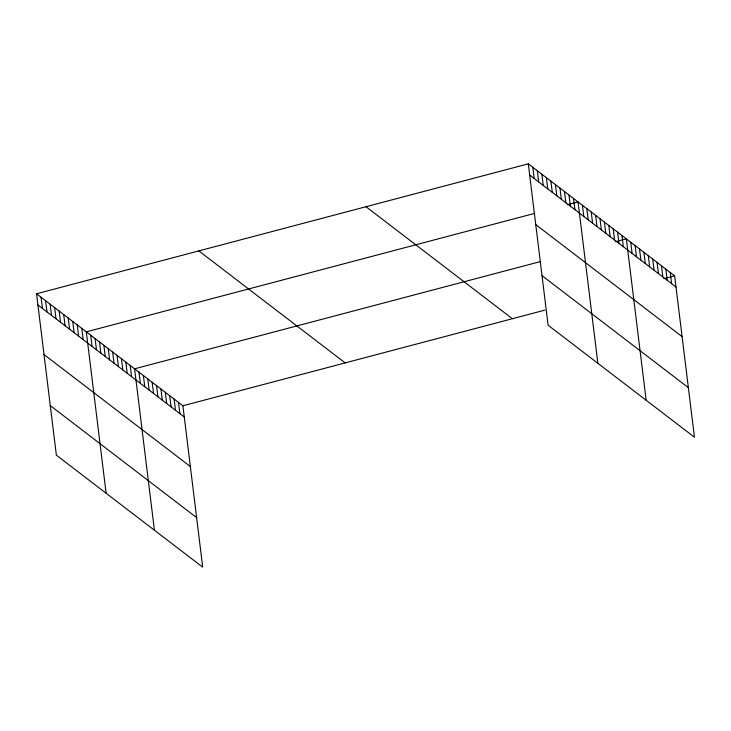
<?xml version="1.0" encoding="UTF-8"?>
<svg xmlns="http://www.w3.org/2000/svg" width="731" height="731" viewBox="0 0 731 731"><rect width="100%" height="100%" fill="white"/><g stroke="black" fill="none" stroke-linecap="round" stroke-linejoin="round"><path stroke-width="1.1" d="M36.55 293.78L182.896 405.778L202.706 567.165L56.369 455.166L36.55 293.78L528.294 163.835L674.631 275.834L694.45 437.22L548.104 325.222L528.294 163.835M534.772 213.351L86.304 331.856L106.123 493.242M567.229 204.771L578.047 201.911L597.867 363.298M539.798 261.744L134.595 368.817L154.415 530.203M615.52 241.733L626.339 238.873L646.158 400.259M182.896 405.778L544.814 310.145M663.812 278.694L674.631 275.834M529.664 175.029L676.011 287.036M535.75 224.591L682.096 336.598M542.018 275.66L688.364 387.658M366.021 206.718L512.358 318.716M198.823 250.897L345.169 362.896M37.93 304.982L184.267 416.981M44.006 354.544L190.352 466.542M50.284 405.604L196.621 517.612M670.245 272.471L671.615 283.674M665.85 269.118L667.229 280.311M661.464 265.755L662.834 276.958M657.068 262.392L658.448 273.595M652.682 259.03L654.062 270.232M648.296 255.676L649.667 266.87M643.901 252.314L645.281 263.516M639.515 248.951L640.886 260.154M635.12 245.598L636.5 256.791M630.734 242.235L632.105 253.438M621.953 235.51L623.324 246.712M617.558 232.156L618.938 243.35M613.172 228.794L614.543 239.996M608.777 225.431L610.157 236.634M604.391 222.069L605.761 233.271M599.996 218.715L601.375 229.909M595.61 215.353L596.98 226.555M591.215 211.99L592.594 223.193M586.829 208.637L588.199 219.83M582.443 205.274L583.813 216.477M573.524 198.448L574.904 209.651M569.001 194.985L570.372 206.188M564.478 191.522L565.849 202.725M559.955 188.068L561.326 199.261M555.432 184.605L556.803 195.798M550.909 181.142L552.28 192.344M546.386 177.679L547.757 188.881M541.863 174.216L543.234 185.418M537.34 170.752L538.71 181.955M532.817 167.289L534.187 178.492M178.501 402.425L179.881 413.618M174.115 399.062L175.486 410.265M169.72 395.699L171.1 406.902M165.334 392.346L166.705 403.539M160.939 388.983L162.319 400.186M156.553 385.621L157.923 396.823M152.158 382.258L153.537 393.461M147.772 378.905L149.142 390.098M143.377 375.542L144.756 386.745M138.991 372.18L140.361 383.382M130.209 365.463L131.589 376.657M125.823 362.101L127.194 373.303M121.428 358.738L122.808 369.941M117.042 355.385L118.413 366.578M112.647 352.022L114.027 363.225M108.261 348.66L109.632 359.862M103.866 345.297L105.246 356.5M99.48 341.944L100.851 353.137M95.085 338.581L96.465 349.784M90.699 335.218L92.069 346.421M81.781 328.402L83.16 339.595M77.258 324.939L78.637 336.132M72.734 321.476L74.114 332.678M68.211 318.012L69.591 329.215M63.688 314.549L65.068 325.752M59.165 311.086L60.545 322.289M54.642 307.623L56.022 318.826M50.119 304.16L51.499 315.363M45.596 300.706L46.976 311.899M41.073 297.243L42.453 308.436"/></g></svg>
